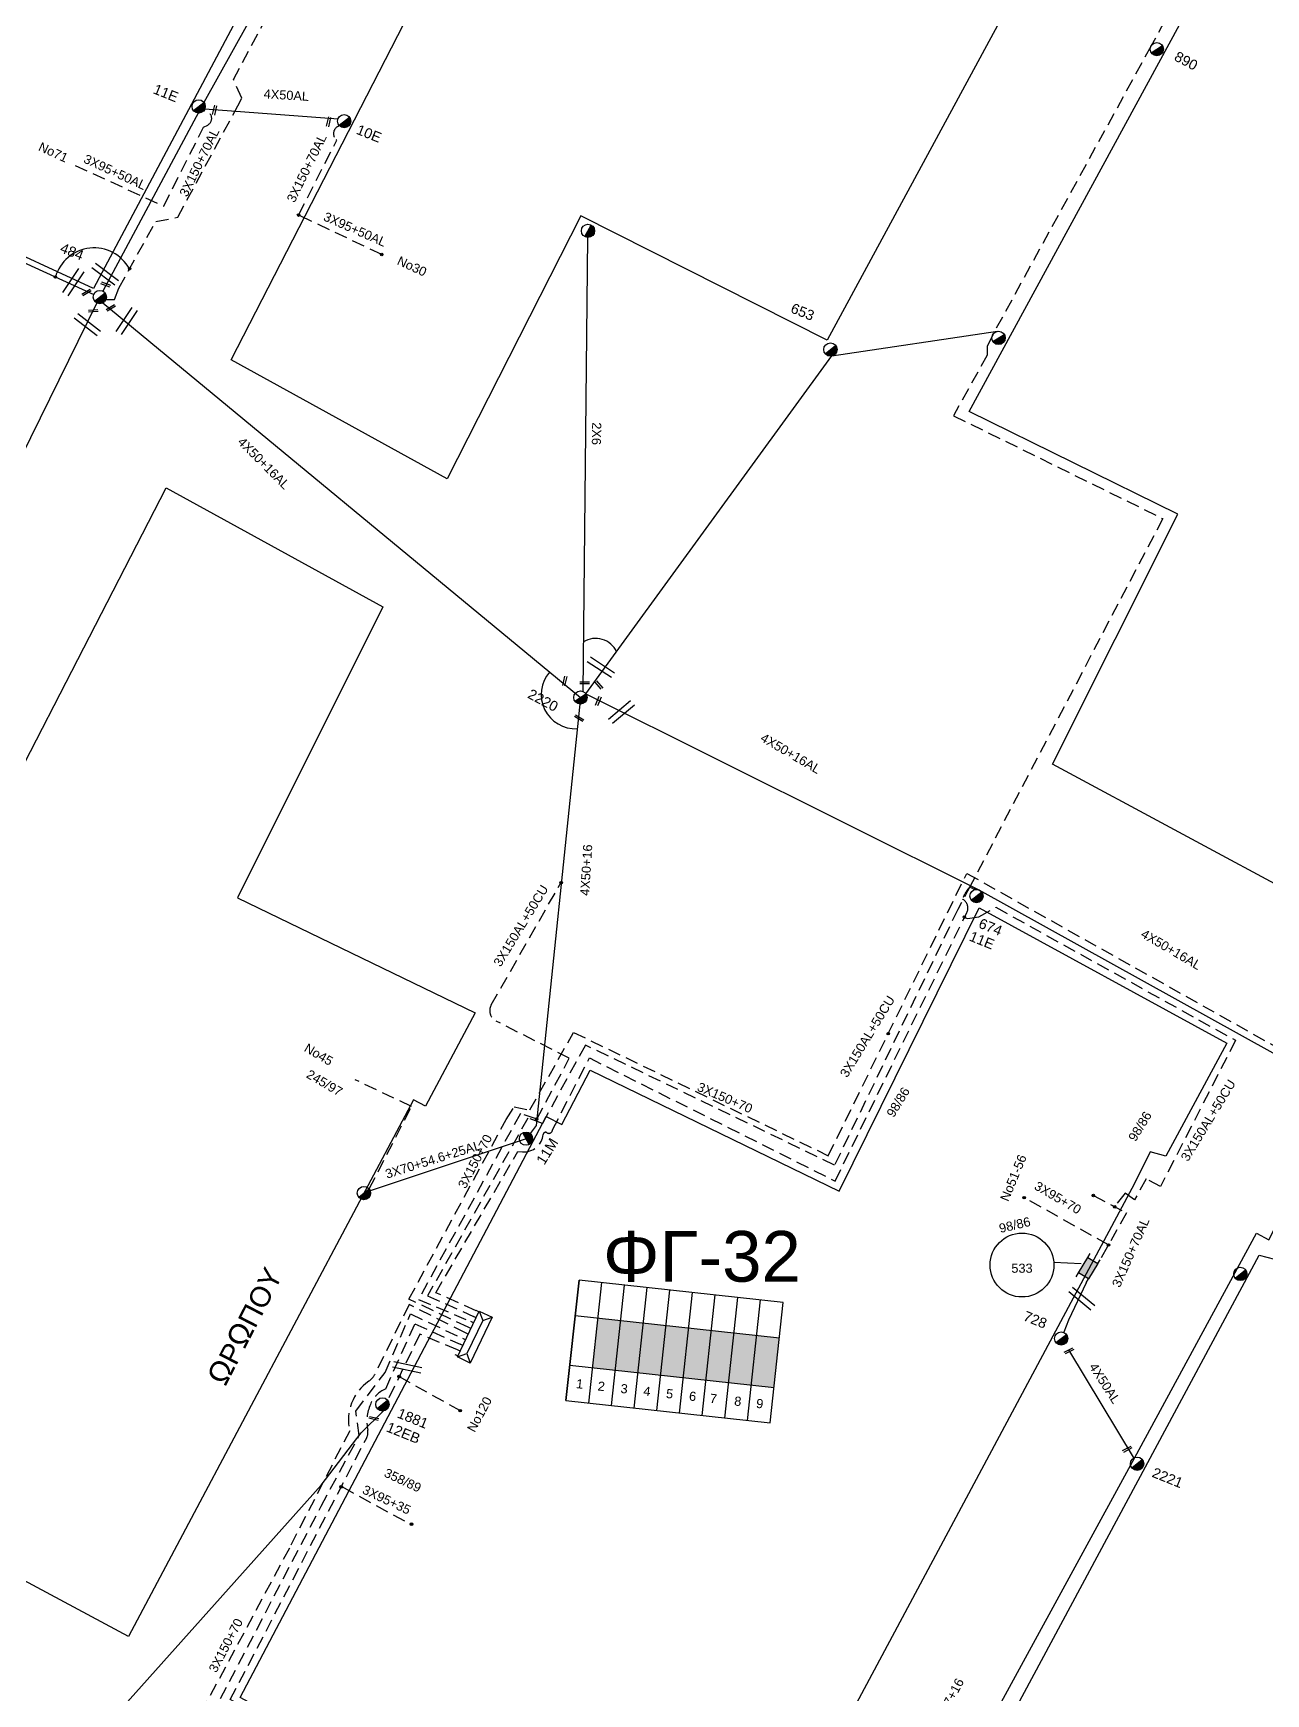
# Model space of a CAD drawing. Header units: millimetres. Extents: x 2101 to 3312, y 775 to 1363.
# Drawn here: x 2558.2 to 2679.8, y 1040.5 to 1204.3 of the extents above; entities that cross this region are included whole.
import ezdxf
from ezdxf.enums import TextEntityAlignment as Align

# ---------------------------------------------------------------- set-up
doc = ezdxf.new("R2010")
doc.units = ezdxf.units.MM
doc.linetypes.add('DASHED', pattern=[19.05, 12.7, -6.35])
for name, color, linetype in [('Link Box 4 Διευθύνσεων', 7, 'Continuous'), ('Άγνωστα', 7, 'Continuous'), ('Ασφαλειοκιβώτια Χ.Τ 9 αναχωρήσεων', 7, 'Continuous'), ('Γέφυρες Εναέριου Δικτύου', 7, 'Continuous'), ('Γυμνά εναέρια ΧΤ (3Φ)   4x50AL', 7, 'Continuous'), ('Γυμνά εναέρια ΧΤ και ΦΟΠ (3Φ)   4x50+16AL', 7, 'Continuous'), ('Επιγραφές - Σχήματα', 7, 'Continuous'), ('Καλώδια ΧΤ   3x150+50CU', 7, 'DASHED'), ('Καλώδια ΧΤ   3x150+70 XLPE', 7, 'DASHED'), ('Καλώδια ΧΤ   3x150+70AL', 7, 'DASHED'), ('Καλώδια ΧΤ   3x150AL+50CU', 7, 'DASHED'), ('Καλώδια ΧΤ   3x95+50 AL XLPE', 7, 'DASHED'), ('Μηχανική τομή', 7, 'Continuous'), ('Στύλος ΦΜ', 7, 'Continuous'), ('Στύλος ΦΜ @ 1', 7, 'Continuous'), ('Συνδέσεις', 7, 'Continuous'), ('Συνεστραμμένα ΧΤ   3x70+54.6+25 AL', 7, 'SYN_LINE'), ('Τομή', 7, 'Continuous'), ('Υποσταθμός πόλεως', 7, 'Continuous'), ('Υπόβαθρο ΔΕΗ', 7, 'Continuous')]:
    doc.layers.add(name, color=color, linetype=linetype)
doc.styles.add('arial', font='arial.ttf')
doc.styles.get("Standard").update_dxf_attribs({"font": 'arial.ttf'})
doc.linetypes.add('SYN_LINE', pattern='A,0.5,-0.0001,["/\\/\\/\\/",Standard,S=0.1,R=0,X=0,Y=-0.05],-0.25', length=0.7501)

# ---------------------------------------------------------------- blocks, each defined once
blk = doc.blocks.new('ΥΠΑΡΧΩΝ ΤΣΙΜΕΝΤΕΝΙΟΣ ΣΤΥΛΟΣ')
at = {"layer": 'Στύλος ΦΜ'}
blk.add_hatch(color=7, dxfattribs=at).paths.add_polyline_path([(-1.29, -2.28, 0.574793), (2.62, 0, 0.268822), (1.3, 2.27)])
at = {"layer": 'Στύλος ΦΜ', "color": 7}
blk.add_line((-1.29, -2.28), (1.3, 2.27), dxfattribs=at)
blk.add_circle((0, 0), 2.62, dxfattribs=at)
at = {"layer": 'Στύλος ΦΜ', "flags": 4}
for tag, p in [('ΤΥΠΟΣ', (-4.91, 3.03)), ('ΑΡΙΘΜΟΣ', (-4.68, 8.05))]:
    blk.add_attdef(tag, p, '', height=4, dxfattribs=at)
blk = doc.blocks.new('ΤΟΜΗ')
at = {"layer": 'Τομή', "ltscale": 40}
for p, q in [((-5.68, 0), (5.68, 0)), ((5.68, -2.33), (-5.68, -2.33))]:
    blk.add_line(p, q, dxfattribs=at)
blk = doc.blocks.new('ΜΗΧΑΝΙΚΗ ΤΟΜΗ')
at = {"layer": 'Μηχανική τομή', "ltscale": 40}
for p, q in [((-1.89, 0.78), (1.89, 0.78)), ((1.89, 0), (-1.89, 0))]:
    blk.add_line(p, q, dxfattribs=at)
blk = doc.blocks.new('LINK BOX 4 ΑΝΑΧΩΡΗΣΕΩΝ')
at = {"layer": 'Link Box 4 Διευθύνσεων', "ltscale": 40}
blk.add_hatch(color=256, dxfattribs=at).paths.add_polyline_path([(-3.54, 0), (-3.54, -4.67), (3.54, -4.67), (3.54, 0)])
for p, q in [((-3.54, 0), (-5.33, 0)), ((5.33, 0), (3.54, 0)), ((-3.54, -4.67), (-5.33, -4.67)), ((5.33, -4.67), (3.54, -4.67))]:
    blk.add_line(p, q, dxfattribs=at)
blk.add_lwpolyline([(-3.54, -4.67), (-3.54, 0), (3.54, 0), (3.54, -4.67)], close=True, dxfattribs=at)
blk = doc.blocks.new('_ΣΥΝΔΕΣΗ')
at = {"layer": 'Συνδέσεις', "linetype": 'SYN_LINE', "ltscale": 40}
blk.add_hatch(color=256, dxfattribs=at).paths.add_polyline_path([(0.5, -0.01, 1), (-0.5, -0.01, 1)])
at = {"layer": 'Συνδέσεις'}
blk.add_circle((0, -0.01), 0.5, dxfattribs=at)
blk = doc.blocks.new('ΑΣΦΑΛΕΙΟΚΙΒΩΤΙΟ ΥΠΟΣΤΑΘΜΟΥ 9 ΑΝΑΧΩΡΗΣΕΩΝ')
at = {"layer": 'Ασφαλειοκιβώτια Χ.Τ 9 αναχωρήσεων', "ltscale": 40}
for p, q in [((-23.8, 40.36), (24.02, 40.36)), ((-9.72, 40.36), (-9.72, -40.64)), ((9.94, 40.36), (9.94, -40.64)), ((-23.8, 31.36), (24.02, 31.36)), ((-23.8, 22.36), (24.02, 22.36)), ((-23.8, 13.36), (24.02, 13.36)), ((-23.8, 4.36), (24.02, 4.36)), ((-23.8, -4.64), (24.02, -4.64)), ((-23.8, -13.64), (24.02, -13.64)), ((-23.8, -22.64), (24.02, -22.64)), ((-23.8, -31.64), (24.02, -31.64))]:
    blk.add_line(p, q, dxfattribs=at)
at = {"layer": 'Ασφαλειοκιβώτια Χ.Τ 9 αναχωρήσεων'}
blk.add_lwpolyline([(-23.8, -40.64), (24.02, -40.64), (24.02, 40.36), (-23.8, 40.36)], close=True, dxfattribs=at)
for s, p in [('1', (-18.45, 37.08)), ('2', (-18.45, 28.51)), ('3', (-18.45, 19.44)), ('4', (-18.45, 10.41)), ('5', (-18.45, 1.4)), ('6', (-18.45, -7.73)), ('7', (-18.45, -15.98)), ('8', (-18.45, -25.66)), ('9', (-18.45, -34.36))]:
    blk.add_text(s, height=3.6, rotation=270, dxfattribs=at).set_placement(p)
at = {"layer": 'Ασφαλειοκιβώτια Χ.Τ 9 αναχωρήσεων', "ltscale": 40}
for tag, height, p in [('ΟΝΟΜΑ', 5, (-0.16, 44.31)), ('ΚΕΙΜΕΝΟ 1', 2, (17.06, 35.59)), ('ΚΕΙΜΕΝΟ 2', 2, (17.06, 26.88)), ('ΚΕΙΜΕΝΟ 3', 2, (17.06, 17.69)), ('ΚΕΙΜΕΝΟ 4', 2, (17.06, 8.71)), ('ΚΕΙΜΕΝΟ 5', 2, (17.06, -0.13)), ('ΚΕΙΜΕΝΟ 6', 2, (17.06, -9.05)), ('ΚΕΙΜΕΝΟ 7', 2, (17.06, -18.13)), ('ΚΕΙΜΕΝΟ 8', 2, (17.06, -26.85)), ('ΚΕΙΜΕΝΟ 9', 2, (17.06, -35.99)), ('ΣΧ', 2, (-0.1, -42.64))]:
    blk.add_attdef(tag, text='', height=height, dxfattribs=at).set_placement(p, align=Align.MIDDLE_CENTER)
blk = doc.blocks.new('ΥΠΟΣΤΑΘΜΟΣ ΠΟΛΕΩΣ 9 ΑΝΑΧΩΡΗΣΕΩΝ')
at = {"layer": 'Υποσταθμός πόλεως', "ltscale": 40}
for p, q in [((-9.63, -2.82), (-9.63, -4)), ((-7.12, -2.82), (-7.12, -4)), ((-4.84, -2.82), (-4.84, -4)), ((-2.36, -2.82), (-2.36, -4)), ((0.09, -2.82), (0.09, -4)), ((2.55, -2.82), (2.55, -4)), ((5.02, -2.82), (5.02, -4)), ((7.48, -2.82), (7.48, -4)), ((9.61, -2.82), (9.61, -4))]:
    blk.add_line(p, q, dxfattribs=at)
blk.add_lwpolyline([(-10.02, 2.82), (10.02, 2.82), (10.02, -2.82), (-10.02, -2.82)], close=True, dxfattribs=at)
for points in [[(-7.21, 0), (-10.02, 2.82)], [(-10.02, -2.82), (-7.21, 0)], [(-7.21, 0), (7.21, 0)], [(7.21, 0), (10.02, 2.82)], [(10.02, -2.82), (7.21, 0)]]:
    blk.add_lwpolyline(points, dxfattribs=at)
at = {"layer": 'Υποσταθμός πόλεως', "linetype": 'SYN_LINE', "ltscale": 40, "flags": 1}
for tag, p in [('ΜΕΤΑΣΧΗΜΑΤΙΣΜΟΣ', (10.79, 1.71)), ('ΙΣΧΥΣ', (10.77, -1.08)), ('ΑΡΙΘΜΟΣ', (10.89, -3.8))]:
    blk.add_attdef(tag, p, '', height=1.8, dxfattribs=at)

msp = doc.modelspace()

# ---------------------------------------------------------------- hatches: boundary and pattern name
at = {"layer": 'Ασφαλειοκιβώτια Χ.Τ 9 αναχωρήσεων'}
h = msp.add_hatch(color=2, dxfattribs=at)
h.dxf.hatch_style = 1
h.paths.add_polyline_path([(2616.13, 1077.35), (2613.89, 1077.6), (2613.36, 1072.71), (2615.6, 1072.47)])
h = msp.add_hatch(color=5, dxfattribs=at)
h.dxf.hatch_style = 1
h.paths.add_polyline_path([(2617.83, 1072.22), (2618.37, 1077.11), (2616.13, 1077.35), (2615.6, 1072.47)])
h = msp.add_hatch(color=1, dxfattribs=at)
h.dxf.hatch_style = 1
h.paths.add_polyline_path([(2617.83, 1072.22), (2620.07, 1071.98), (2620.6, 1076.86), (2618.37, 1077.11)])
h = msp.add_hatch(color=6, dxfattribs=at)
h.dxf.hatch_style = 1
h.paths.add_polyline_path([(2620.07, 1071.98), (2622.31, 1071.73), (2622.84, 1076.62), (2620.6, 1076.86)])
h = msp.add_hatch(color=133, dxfattribs=at)
h.dxf.hatch_style = 1
h.paths.add_polyline_path([(2622.31, 1071.73), (2624.54, 1071.49), (2625.08, 1076.37), (2622.84, 1076.62)])
h = msp.add_hatch(color=27, dxfattribs=at)
h.dxf.hatch_style = 1
h.paths.add_polyline_path([(2624.54, 1071.49), (2626.78, 1071.24), (2627.31, 1076.13), (2625.08, 1076.37)])
h = msp.add_hatch(color=85, dxfattribs=at)
h.dxf.hatch_style = 1
h.paths.add_polyline_path([(2629.55, 1075.88), (2627.31, 1076.13), (2626.78, 1071.24), (2629.02, 1071)])
h = msp.add_hatch(color=30, dxfattribs=at)
h.dxf.hatch_style = 1
h.paths.add_polyline_path([(2629.02, 1071), (2631.25, 1070.75), (2631.79, 1075.64), (2629.55, 1075.88)])

# ---------------------------------------------------------------- linework, layer by layer
at = {"layer": 'Άγνωστα', "color": 133, "linetype": 'SYN_LINE', "ltscale": 10}
msp.add_lwpolyline([(2612.42, 1139.38), (2612.9, 1184.14)], dxfattribs=at)
at = {"layer": 'Άγνωστα', "color": 133, "ltscale": 40}
msp.add_lwpolyline([(2564.47, 1177.68), (2552.32, 1153), (2539.22, 1127.42), (2524.65, 1100.22), (2517.36, 1086.39)], dxfattribs=at)
at = {"layer": 'Άγνωστα', "color": 133}
msp.add_lwpolyline([(2612.71, 1139.13), (2636.97, 1172.45), (2653.3, 1174.88)], dxfattribs=at)
at = {"layer": 'Άγνωστα', "color": 2}
msp.add_lwpolyline([(2619.89, 1001.3), (2636.74, 1008.08), (2649.38, 1031.88), (2666.83, 1063.84), (2678.84, 1085.96), (2680.05, 1085.3), (2687.34, 1099.4)], dxfattribs=at)
at = {"layer": 'Άγνωστα', "color": 1, "linetype": 'DASHED', "ltscale": 0.1}
msp.add_lwpolyline([(2664.24, 1084.8), (2655.92, 1089.47)], dxfattribs=at)
at = {"layer": 'Άγνωστα', "color": 30, "linetype": 'DASHED', "ltscale": 0.1}
for points in [[(2600.04, 1074.46), (2596.34, 1076.01), (2593.15, 1069.48)], [(2594.22, 1071.85), (2600.31, 1068.47)]]:
    msp.add_lwpolyline(points, dxfattribs=at)
at = {"layer": 'Άγνωστα', "color": 30}
msp.add_lwpolyline([(2561.13, 1032.62), (2586.61, 1061.12), (2590.55, 1066.29), (2592.71, 1068.43)], dxfattribs=at)
at = {"layer": 'Άγνωστα', "color": 85, "linetype": 'DASHED', "ltscale": 0.1}
msp.add_lwpolyline([(2588.69, 1060.95), (2595.39, 1057.27)], dxfattribs=at)
at = {"layer": 'Γέφυρες Εναέριου Δικτύου'}
for centre, radius, start, end in [((2564.21, 1179.12), 3.98, 28.7965, 163.844), ((2613.67, 1142.32), 2.28, 24.9375, 121.8043), ((2611.68, 1139.07), 3.38, 139.028, 272.7338)]:
    msp.add_arc(centre, radius, start, end, dxfattribs=at)
at = {"layer": 'Γυμνά εναέρια ΧΤ (3Φ)   4x50AL', "color": 27, "ltscale": 40}
msp.add_lwpolyline([(2575.13, 1196.8), (2588.26, 1195.84)], dxfattribs=at)
at = {"layer": 'Γυμνά εναέρια ΧΤ (3Φ)   4x50AL', "color": 2, "ltscale": 40}
for points in [[(2662.04, 1081.07), (2660.31, 1077.39), (2659.82, 1076.19)], [(2660.3, 1074.45), (2666.77, 1063.72)]]:
    msp.add_lwpolyline(points, dxfattribs=at)
at = {"layer": 'Γυμνά εναέρια ΧΤ και ΦΟΠ (3Φ)   4x50+16AL', "color": 27, "ltscale": 40}
msp.add_lwpolyline([(2635.24, 1285.09), (2609.36, 1262.32), (2601.24, 1246.14), (2589.48, 1223.44), (2575.03, 1197.45), (2565.08, 1178.83)], dxfattribs=at)
at = {"layer": 'Γυμνά εναέρια ΧΤ και ΦΟΠ (3Φ)   4x50+16AL', "color": 2, "ltscale": 40}
msp.add_lwpolyline([(2434.89, 1224.89), (2468.63, 1221.48), (2518.04, 1199.61), (2564.17, 1178.5)], dxfattribs=at)
at = {"layer": 'Γυμνά εναέρια ΧΤ και ΦΟΠ (3Φ)   4x50+16AL', "color": 6, "ltscale": 40}
msp.add_lwpolyline([(2565.07, 1177.68), (2612.16, 1138.78), (2607.8, 1096.57), (2606.8, 1095.28)], dxfattribs=at)
at = {"layer": 'Γυμνά εναέρια ΧΤ και ΦΟΠ (3Φ)   4x50+16AL', "color": 1, "ltscale": 40}
msp.add_lwpolyline([(2612.71, 1139.13), (2651.47, 1119.81), (2687.1, 1100.06)], dxfattribs=at)
at = {"layer": 'Γυμνά εναέρια ΧΤ και ΦΟΠ (3Φ)   4x50+16AL', "color": 2, "linetype": 'DASHED', "ltscale": 0.1}
msp.add_lwpolyline([(2650.27, 1121.44), (2691.73, 1098.18)], dxfattribs=at)
at = {"layer": 'Επιγραφές - Σχήματα'}
msp.add_lwpolyline([(2658.84, 1083.12), (2661.53, 1082.96)], dxfattribs=at)
msp.add_circle((2655.71, 1082.82), 3.15, dxfattribs=at)
at = {"layer": 'Καλώδια ΧΤ   3x150+50CU', "color": 6, "linetype": 'DASHED', "ltscale": 0.1}
msp.add_lwpolyline([(2591.34, 1090.33), (2595.5, 1098.45), (2589.95, 1101.09)], dxfattribs=at)
at = {"layer": 'Καλώδια ΧΤ   3x150+70 XLPE', "color": 2, "ltscale": 0.1}
msp.add_lwpolyline([(2601.1, 1076.68), (2595.25, 1079.47), (2604.85, 1097.17), (2605.64, 1098.41), (2607.16, 1098.11), (2611.49, 1105.76), (2636.61, 1093.6)], dxfattribs=at)
at = {"layer": 'Καλώδια ΧΤ   3x150+70 XLPE', "color": 5, "ltscale": 0.1}
msp.add_lwpolyline([(2600.84, 1076.13), (2595.27, 1078.92), (2591.91, 1072.09, -0.126893), (2591.29, 1071.36, 0.305464), (2589.41, 1066.49), (2583.46, 1054.92), (2575.33, 1039.76), (2569.94, 1028.89), (2562.78, 1032.99), (2561.77, 1032.76)], format="xyb", dxfattribs=at)
at = {"layer": 'Καλώδια ΧΤ   3x150+70 XLPE', "color": 27, "ltscale": 0.1}
msp.add_lwpolyline([(2567.41, 1020.63), (2566.97, 1021.51), (2586.6, 1059.05), (2590.34, 1066.02), (2590.02, 1068.42), (2592.9, 1072.22), (2595.42, 1078.01), (2600.57, 1075.57)], dxfattribs=at)
at = {"layer": 'Καλώδια ΧΤ   3x150+70 XLPE', "color": 85, "ltscale": 0.1}
msp.add_lwpolyline([(2619.57, 1000.49), (2619.81, 1000.06, 0.531342), (2620.16, 1000.02, -0.456059), (2620.33, 1000.03, 0.181916), (2621.56, 1002.22, -0.513291), (2620.52, 1004.48), (2625.61, 1014.01), (2577.64, 1039.97), (2591.09, 1065.79, 0.171924), (2591.19, 1066.55, -0.151819), (2591.45, 1069.08, -0.190006), (2592.96, 1070.62), (2595.85, 1077.02), (2600.31, 1075.01)], format="xyb", dxfattribs=at)
at = {"layer": 'Καλώδια ΧΤ   3x150+70AL', "color": 2, "ltscale": 0.1}
msp.add_lwpolyline([(2565.38, 1178.01), (2566.22, 1178.01), (2566.65, 1179.14), (2570.29, 1185.7), (2572.46, 1186.14), (2578.37, 1197.12), (2578.77, 1197.86), (2577.95, 1199.71), (2591.91, 1225.92), (2602.79, 1246.93), (2609.75, 1260.26), (2609.75, 1260.26, 0.491472), (2610.4, 1262.74), (2617.37, 1275.27), (2623.24, 1286.4), (2628.88, 1297.22), (2642.41, 1291.22)], format="xyb", dxfattribs=at)
at = {"layer": 'Καλώδια ΧΤ   3x150+70AL', "color": 27, "ltscale": 0.1}
msp.add_lwpolyline([(2584.37, 1186.34), (2588.14, 1193.72), (2588.08, 1193.77, -0.530299), (2588.28, 1195.1, 0.191756), (2588.36, 1195.19, 10.524918)], format="xyb", dxfattribs=at)
at = {"layer": 'Καλώδια ΧΤ   3x150+70AL', "color": 1, "ltscale": 0.1}
msp.add_lwpolyline([(2662.75, 1089.68), (2666.01, 1087.96), (2663.42, 1083.35)], dxfattribs=at)
at = {"layer": 'Καλώδια ΧΤ   3x150AL+50CU', "color": 133, "ltscale": 0.1}
msp.add_lwpolyline([(2688.89, 1240.6), (2668.44, 1203.01), (2652.82, 1174.54), (2652.28, 1173.37), (2652.28, 1172.53), (2648.95, 1166.56), (2669.59, 1156.41), (2650.63, 1120.24), (2649.39, 1117.89), (2637.23, 1092.67), (2612.66, 1104.51), (2608.41, 1096.77), (2606.99, 1097.31), (2597.1, 1079.8), (2601.62, 1077.75)], dxfattribs=at)
at = {"layer": 'Καλώδια ΧΤ   3x150AL+50CU', "color": 1, "ltscale": 0.1}
msp.add_lwpolyline([(2601.89, 1078.32), (2597.91, 1080.09), (2605.98, 1094.01), (2606.45, 1093.98, 0.403625), (2608.5, 1095.7, -0.57249), (2608.85, 1095.87, 0.588356), (2609.41, 1096.14), (2613.05, 1103.24), (2637.27, 1091.1), (2650.28, 1117.59, 0.185279), (2650.34, 1118.29, 0.211619), (2649.83, 1118.9, -0.079977), (2650.57, 1120.12, 0.141697), (2651.44, 1119.82, -0.153186)], format="xyb", dxfattribs=at)
at = {"layer": 'Καλώδια ΧΤ   3x150AL+50CU', "color": 6, "ltscale": 0.1}
msp.add_lwpolyline([(2607.86, 1097.2), (2611.07, 1103.21), (2603.84, 1106.88, -0.428995), (2603.37, 1108.46), (2610.28, 1120.58)], format="xyb", dxfattribs=at)
at = {"layer": 'Καλώδια ΧΤ   3x150AL+50CU', "color": 2, "ltscale": 0.1}
msp.add_lwpolyline([(2636.61, 1093.6), (2650.27, 1121.44)], dxfattribs=at)
at = {"layer": 'Καλώδια ΧΤ   3x150AL+50CU', "color": 1, "ltscale": 0.1}
msp.add_lwpolyline([(2650.04, 1117.1), (2650.32, 1117), (2651.46, 1117.16), (2653.14, 1118.09), (2676.77, 1104.98), (2669.37, 1090.58), (2667.94, 1091.32), (2666.82, 1089.25), (2665.9, 1089.9), (2664.84, 1088.58)], dxfattribs=at)
at = {"layer": 'Καλώδια ΧΤ   3x150AL+50CU', "color": 6, "ltscale": 0.1}
msp.add_lwpolyline([(2607.81, 1097.22), (2606.25, 1097.77), (2596.2, 1079.43), (2601.37, 1077.24)], dxfattribs=at)
at = {"layer": 'Καλώδια ΧΤ   3x95+50 AL XLPE', "color": 27, "ltscale": 0.1}
msp.add_lwpolyline([(2562.35, 1191.22), (2571.08, 1187.23), (2575, 1195.01), (2575.41, 1195.22, 0.818056), (2575, 1196.61, 1.970378)], format="xyb", dxfattribs=at)
msp.add_lwpolyline([(2592.57, 1182.45), (2584.37, 1186.34)], dxfattribs=at)
at = {"layer": 'Συνεστραμμένα ΧΤ   3x70+54.6+25 AL', "color": 6, "ltscale": 10}
msp.add_lwpolyline([(2606.8, 1095.28), (2591.44, 1090.13)], dxfattribs=at)
at = {"layer": 'Υπόβαθρο ΔΕΗ'}
for points in [[(2519.79, 1199.61), (2561.36, 1280.62), (2608.31, 1262.14), (2564.16, 1179.09), (2519.79, 1199.61)], [(2620.9, 1256.13), (2669.01, 1234.09), (2636.51, 1174), (2612.2, 1186.25), (2599.02, 1160.34), (2577.73, 1172.06), (2620.9, 1256.13)], [(2683.45, 1227.55), (2729.63, 1206.03), (2683.62, 1118.81), (2658.73, 1132.2), (2671.08, 1156.85), (2650.51, 1166.98), (2683.45, 1227.55)], [(2571.3, 1159.45), (2592.68, 1147.73), (2578.36, 1119.04), (2601.79, 1107.69), (2596.89, 1098.48), (2595.71, 1099.11), (2567.61, 1046.21), (2524.8, 1069.13), (2571.3, 1159.45)], [(2651.48, 1118.05), (2675.91, 1104.7), (2669.9, 1093.57), (2668.34, 1093.98), (2666.8, 1090.85), (2626.05, 1014.69), (2578.61, 1040.19), (2608.78, 1097.48), (2610.32, 1096.67), (2613.14, 1102.04), (2637.69, 1090.12), (2651.48, 1118.05)], [(2688.24, 1097.95), (2729.25, 1075.84), (2680.12, 985.49), (2638.29, 1007.85), (2679.1, 1083.81), (2680.6, 1083.4), (2688.24, 1097.95)]]:
    msp.add_lwpolyline(points, dxfattribs=at)

# ---------------------------------------------------------------- block references
at = {"layer": 'Link Box 4 Διευθύνσεων', "xscale": 0.2499999999999999, "yscale": 0.2499999999999999, "zscale": 0.2499999999999999, "rotation": 238.8315441516139}
msp.add_blockref('LINK BOX 4 ΑΝΑΧΩΡΗΣΕΩΝ', (2662.73, 1082.21), dxfattribs=at)
at = {"layer": 'Ασφαλειοκιβώτια Χ.Τ 9 αναχωρήσεων', "xscale": 0.25, "yscale": 0.25, "zscale": 0.25, "rotation": 83.74305958766247}
msp.add_blockref('ΑΣΦΑΛΕΙΟΚΙΒΩΤΙΟ ΥΠΟΣΤΑΘΜΟΥ 9 ΑΝΑΧΩΡΗΣΕΩΝ', (2621.42, 1074.27), dxfattribs=at)
at = {"layer": 'Μηχανική τομή', "xscale": 0.2499999999999998, "yscale": 0.2499999999999998, "zscale": 0.2499999999999998}
for p, rotation in [((2576.18, 1196.66), 76.48446353734919), ((2587.42, 1195.51), 76.48446353734919), ((2563.4, 1178.78), 210.7824121296965), ((2565.31, 1179.4), 339.798069334285), ((2565.9, 1177.11), 30.78241212972426), ((2564.13, 1176.8), 4.093928239128783), ((2610.71, 1140.39), 77.25162370269186), ((2612.58, 1140.32), 181.1995608399643), ((2614.06, 1140.07), 130.7622817597503), ((2614.02, 1138.39), 67.14849161960389), ((2612.08, 1136.82), 149.7256443446712), ((2660.39, 1074.28), 27.23501816031077), ((2591.77, 1067.61), 347.6275282453411), ((2666.13, 1064.57), 27.23501816031077)]:
    msp.add_blockref('ΜΗΧΑΝΙΚΗ ΤΟΜΗ', p, dxfattribs=dict(at, rotation=rotation))
at = {"layer": 'Στύλος ΦΜ @ 1', "ltscale": 40}
ref = msp.add_blockref('ΥΠΑΡΧΩΝ ΤΣΙΜΕΝΤΕΝΙΟΣ ΣΤΥΛΟΣ', (2669.01, 1202.7), dxfattribs=dict(at, xscale=0.2499999999999999, yscale=0.2499999999999999, zscale=0.2499999999999999, rotation=332.1162570386498))
ref.add_attrib('ΤΥΠΟΣ', '890', (2670.63, 1201.65), dxfattribs={"layer": 'Στύλος ΦΜ', "height": 1, "rotation": 332.1163, "flags": 4})
ref = msp.add_blockref('ΥΠΑΡΧΩΝ ΤΣΙΜΕΝΤΕΝΙΟΣ ΣΤΥΛΟΣ', (2574.52, 1197.05), dxfattribs=dict(at, xscale=0.25, yscale=0.25, zscale=0.25, rotation=338.0348720893729))
ref.add_attrib('ΑΡΙΘΜΟΣ', '11E', (2569.95, 1198.37), dxfattribs={"layer": 'Στύλος ΦΜ', "height": 1, "rotation": 338.0349, "flags": 4})
ref = msp.add_blockref('ΥΠΑΡΧΩΝ ΤΣΙΜΕΝΤΕΝΙΟΣ ΣΤΥΛΟΣ', (2588.87, 1195.6), dxfattribs=dict(at, xscale=0.25, yscale=0.25, zscale=0.25, rotation=338.0348720893729))
ref.add_attrib('ΑΡΙΘΜΟΣ', '10E', (2589.98, 1194.38), dxfattribs={"layer": 'Στύλος ΦΜ', "height": 1, "rotation": 338.0349, "flags": 4})
at = {"layer": 'Στύλος ΦΜ @ 1', "ltscale": 40, "xscale": 0.25, "yscale": 0.25, "zscale": 0.25}
msp.add_blockref('ΥΠΑΡΧΩΝ ΤΣΙΜΕΝΤΕΝΙΟΣ ΣΤΥΛΟΣ', (2612.91, 1184.79), dxfattribs=at)
at = {"layer": 'Στύλος ΦΜ @ 1', "ltscale": 40}
ref = msp.add_blockref('ΥΠΑΡΧΩΝ ΤΣΙΜΕΝΤΕΝΙΟΣ ΣΤΥΛΟΣ', (2564.77, 1178.26), dxfattribs=dict(at, xscale=0.25, yscale=0.25, zscale=0.25, rotation=338.0348720893729))
ref.add_attrib('ΑΡΙΘΜΟΣ', '484', (2560.76, 1182.71), dxfattribs={"layer": 'Στύλος ΦΜ', "height": 1, "rotation": 338.0349, "flags": 4})
ref = msp.add_blockref('ΥΠΑΡΧΩΝ ΤΣΙΜΕΝΤΕΝΙΟΣ ΣΤΥΛΟΣ', (2636.82, 1173.08), dxfattribs=dict(at, xscale=0.25, yscale=0.25, zscale=0.25, rotation=338.0348720893729))
ref.add_attrib('ΑΡΙΘΜΟΣ', '653', (2632.81, 1176.77), dxfattribs={"layer": 'Στύλος ΦΜ', "height": 1, "rotation": 338.0349, "flags": 4})
for p, xscale, yscale, zscale, rotation in [((2653.4, 1174.23), 0.2499999999999999, 0.2499999999999999, 0.2499999999999999, 332.1162570386498), ((2590.82, 1089.92), 0.25, 0.25, 0.25, 338.0348720893729), ((2677.24, 1081.94), 0.25, 0.25, 0.25, 338.0348720893729)]:
    msp.add_blockref('ΥΠΑΡΧΩΝ ΤΣΙΜΕΝΤΕΝΙΟΣ ΣΤΥΛΟΣ', p, dxfattribs=dict(at, xscale=xscale, yscale=yscale, zscale=zscale, rotation=rotation))
ref = msp.add_blockref('ΥΠΑΡΧΩΝ ΤΣΙΜΕΝΤΕΝΙΟΣ ΣΤΥΛΟΣ', (2612.16, 1138.78), dxfattribs=dict(at, xscale=0.2499999999999999, yscale=0.2499999999999999, zscale=0.2499999999999999, rotation=332.1162570386498))
ref.add_attrib('ΑΡΙΘΜΟΣ', '2220', (2606.87, 1138.79), dxfattribs={"layer": 'Στύλος ΦΜ', "height": 1, "rotation": 332.1163, "flags": 4})
ref = msp.add_blockref('ΥΠΑΡΧΩΝ ΤΣΙΜΕΝΤΕΝΙΟΣ ΣΤΥΛΟΣ', (2651.22, 1119.2), dxfattribs=dict(at, xscale=0.25, yscale=0.25, zscale=0.25, rotation=338.0348720893729))
ref.add_attrib('ΤΥΠΟΣ', '674', (2651.34, 1116.12), dxfattribs={"layer": 'Στύλος ΦΜ', "height": 1, "rotation": 338.0349, "flags": 4})
ref.add_attrib('ΑΡΙΘΜΟΣ', '11E', (2650.42, 1114.84), dxfattribs={"layer": 'Στύλος ΦΜ', "height": 1, "rotation": 338.0349, "flags": 4})
ref = msp.add_blockref('ΥΠΑΡΧΩΝ ΤΣΙΜΕΝΤΕΝΙΟΣ ΣΤΥΛΟΣ', (2606.8, 1095.28), dxfattribs=dict(at, xscale=0.25, yscale=0.25, zscale=0.25, rotation=58.1915162669984))
ref.add_attrib('ΑΡΙΘΜΟΣ', '11M', (2608.6, 1092.62), dxfattribs={"layer": 'Στύλος ΦΜ', "height": 1, "rotation": 58.1915, "flags": 4})
ref = msp.add_blockref('ΥΠΑΡΧΩΝ ΤΣΙΜΕΝΤΕΝΙΟΣ ΣΤΥΛΟΣ', (2659.57, 1075.58), dxfattribs=dict(at, xscale=0.25, yscale=0.25, zscale=0.25, rotation=338.0348720893729))
ref.add_attrib('ΑΡΙΘΜΟΣ', '728', (2655.75, 1077.4), dxfattribs={"layer": 'Στύλος ΦΜ', "height": 1, "rotation": 338.0349, "flags": 4})
ref = msp.add_blockref('ΥΠΑΡΧΩΝ ΤΣΙΜΕΝΤΕΝΙΟΣ ΣΤΥΛΟΣ', (2592.64, 1069.08), dxfattribs=dict(at, xscale=0.25, yscale=0.25, zscale=0.25, rotation=338.0348720893729))
ref.add_attrib('ΤΥΠΟΣ', '1881', (2594.01, 1067.82), dxfattribs={"layer": 'Στύλος ΦΜ', "height": 1, "rotation": 338.0349, "flags": 4})
ref.add_attrib('ΑΡΙΘΜΟΣ', '12EB', (2592.94, 1066.45), dxfattribs={"layer": 'Στύλος ΦΜ', "height": 1, "rotation": 338.0349, "flags": 4})
ref = msp.add_blockref('ΥΠΑΡΧΩΝ ΤΣΙΜΕΝΤΕΝΙΟΣ ΣΤΥΛΟΣ', (2667.06, 1063.23), dxfattribs=dict(at, xscale=0.25, yscale=0.25, zscale=0.25, rotation=338.0348720893729))
ref.add_attrib('ΤΥΠΟΣ', '2221', (2668.44, 1061.97), dxfattribs={"layer": 'Στύλος ΦΜ', "height": 1, "rotation": 338.0349, "flags": 4})
at = {"layer": 'Συνδέσεις', "xscale": 0.25, "yscale": 0.25, "zscale": 0.25}
for p in [(2584.37, 1186.34), (2592.57, 1182.45), (2567.71, 1181.05), (2560.39, 1180.24), (2610.26, 1120.52), (2650.02, 1117.13), (2642.52, 1105.64), (2607.85, 1097.21), (2655.92, 1089.47), (2662.75, 1089.68), (2664.85, 1088.56), (2664.24, 1084.8), (2594.29, 1071.83), (2600.31, 1068.47), (2588.57, 1060.95), (2595.51, 1057.27)]:
    msp.add_blockref('_ΣΥΝΔΕΣΗ', p, dxfattribs=at)
at = {"layer": 'Τομή'}
for p, xscale, yscale, zscale, rotation in [((2561.92, 1179.88), 0.2499999999999993, 0.2499999999999993, 0.2499999999999993, 56.42093658421762), ((2565.12, 1180.28), 0.2499999999999993, 0.2499999999999993, 0.2499999999999993, 142.5511527853446), ((2567.18, 1176.06), 0.2499999999999993, 0.2499999999999993, 0.2499999999999993, 56.42093658421762), ((2563.37, 1175.31), 0.2499999999999993, 0.2499999999999993, 0.2499999999999993, 142.5511527853446), ((2614.35, 1142), 0.2499999999999992, 0.2499999999999992, 0.2499999999999992, 326.7900882967949), ((2616.03, 1137.56), 0.2499999999999992, 0.2499999999999992, 0.2499999999999992, 40.23175512621172), ((2661.79, 1079.73), 0.2499999999999993, 0.2499999999999993, 0.2499999999999993, 320.0638277169809), ((2595.03, 1072.45), 0.2499999999999993, 0.2499999999999993, 0.2499999999999993, 168.0587412715392)]:
    msp.add_blockref('ΤΟΜΗ', p, dxfattribs=dict(at, xscale=xscale, yscale=yscale, zscale=zscale, rotation=rotation))
at = {"layer": 'Υποσταθμός πόλεως', "xscale": 0.2499999999997783, "yscale": 0.2499999999997783, "zscale": 0.2499999999997783, "rotation": 244.480486886067}
msp.add_blockref('ΥΠΟΣΤΑΘΜΟΣ ΠΟΛΕΩΣ 9 ΑΝΑΧΩΡΗΣΕΩΝ', (2601.75, 1075.72), dxfattribs=at)

# ---------------------------------------------------------------- texts
at = {"layer": 'Άγνωστα', "ltscale": 40, "char_height": 0.9, "width": 69.1904, "attachment_point": 1, "style": 'arial'}
for s, insert, rotation in [('No71', (2559.01, 1193.57), 335.3085), ('No30', (2594.38, 1182.33), 335.3085), ('2X6', (2614.23, 1165.9), 268.7668), ('4X50+16', (2612.13, 1119.26), 86.482), ('No45', (2585.29, 1104.73), 329.6524), ('245/97', (2585.5, 1102.14), 329.6524), ('98/86', (2642.29, 1097.77), 58.5987), ('98/86', (2666.14, 1095.39), 58.5987), ('No51-56', (2653.52, 1089.36), 67.5415), ('3X95+70', (2657.29, 1091.13), 329.6524), ('98/86', (2653.36, 1086.85), 13.3829), ('No120', (2600.94, 1066.68), 61.8541), ('358/89', (2593.1, 1062.83), 334.685), ('3X95+35', (2590.96, 1061.17), 334.685), ('3X82+57+16', (2645.9, 1035.8), 62.5005)]:
    msp.add_mtext(s, dxfattribs=dict(at, insert=insert, rotation=rotation))
at = {"layer": 'Γυμνά εναέρια ΧΤ (3Φ)   4x50AL', "ltscale": 40, "char_height": 0.9, "width": 69.1904, "attachment_point": 1, "style": 'arial'}
for insert, rotation in [((2580.96, 1198.75), 356.6693), ((2663.04, 1073.29), 302.8778)]:
    msp.add_mtext('4X50AL', dxfattribs=dict(at, insert=insert, rotation=rotation))
at = {"layer": 'Γυμνά εναέρια ΧΤ και ΦΟΠ (3Φ)   4x50+16AL', "ltscale": 40, "char_height": 0.9, "width": 69.1904, "attachment_point": 1, "style": 'arial'}
for insert, rotation in [((2578.92, 1164.53), 315.0605), ((2630.28, 1135.32), 329.6524), ((2667.8, 1115.99), 329.6524)]:
    msp.add_mtext('4X50+16AL', dxfattribs=dict(at, insert=insert, rotation=rotation))
at = {"layer": 'Επιγραφές - Σχήματα', "ltscale": 40, "insert": (2614.39, 1086.18), "char_height": 5, "width": 13.6107, "attachment_point": 1, "style": 'arial'}
msp.add_mtext('ΦΓ-32', dxfattribs=at)
at = {"layer": 'Επιγραφές - Σχήματα', "ltscale": 40, "insert": (2575.23, 1071.79), "char_height": 2, "width": 28.8889, "attachment_point": 1, "rotation": 62.7522, "style": 'arial'}
msp.add_mtext('{\\H1.0833x;Ω}P{\\H1.0833x;Ω}ΠOY', dxfattribs=at)
at = {"layer": 'Επιγραφές - Σχήματα', "insert": (2654.66, 1082.96), "char_height": 0.9, "width": 8.5591, "attachment_point": 1}
msp.add_mtext('533', dxfattribs=at)
at = {"layer": 'Καλώδια ΧΤ   3x150+70 XLPE', "ltscale": 40, "char_height": 0.9, "width": 69.1904, "attachment_point": 1, "style": 'arial'}
for insert, rotation in [((2623.95, 1100.88), 336.5732), ((2600.04, 1090.69), 62.5005), ((2575.46, 1042.97), 62.5005)]:
    msp.add_mtext('3X150+70', dxfattribs=dict(at, insert=insert, rotation=rotation))
at = {"layer": 'Καλώδια ΧΤ   3x150+70AL', "ltscale": 40, "char_height": 0.9, "width": 69.1904, "attachment_point": 1, "style": 'arial'}
for insert, rotation in [((2572.57, 1188.46), 63.8716), ((2583.16, 1187.89), 63.8716), ((2664.54, 1080.9), 66.2414)]:
    msp.add_mtext('3X150+70AL', dxfattribs=dict(at, insert=insert, rotation=rotation))
at = {"layer": 'Καλώδια ΧΤ   3x150AL+50CU', "ltscale": 40, "char_height": 0.9, "width": 69.1904, "attachment_point": 1, "rotation": 58.5987, "style": 'arial'}
for insert in [(2603.53, 1112.62), (2637.7, 1101.7), (2671.31, 1093.43)]:
    msp.add_mtext('3X150AL+50CU', dxfattribs=dict(at, insert=insert))
at = {"layer": 'Καλώδια ΧΤ   3x95+50 AL XLPE', "ltscale": 40, "char_height": 0.9, "width": 69.1904, "attachment_point": 1, "style": 'arial'}
for insert, rotation in [((2563.46, 1192.37), 335.3085), ((2587.1, 1186.68), 336.1835)]:
    msp.add_mtext('3X95+50AL', dxfattribs=dict(at, insert=insert, rotation=rotation))
at = {"layer": 'Συνεστραμμένα ΧΤ   3x70+54.6+25 AL', "ltscale": 40, "insert": (2592.82, 1092.19), "char_height": 0.9, "width": 69.1904, "attachment_point": 1, "rotation": 17.3662, "style": 'arial'}
msp.add_mtext('3X70+54.6+25AL', dxfattribs=at)

doc.saveas('drawing.dxf')
